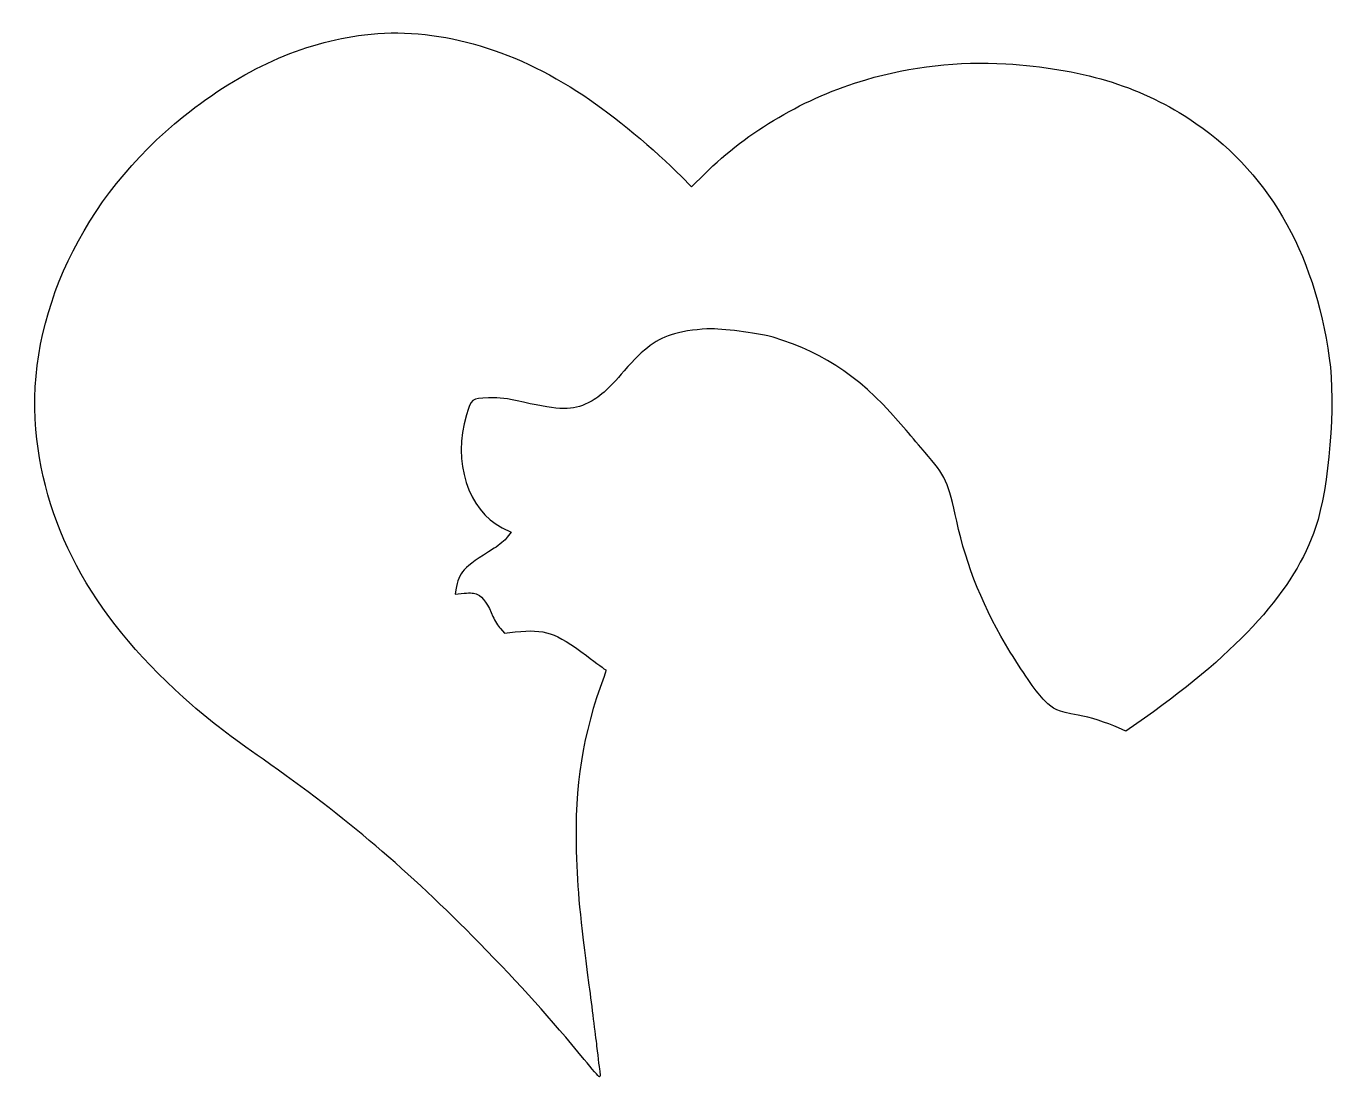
# Model space of a CAD drawing. Header units: centimetres. Extents: x -17.9 to 17.7, y -14.2 to 14.4.
import ezdxf

# ---------------------------------------------------------------- set-up
doc = ezdxf.new("R2010")
doc.units = ezdxf.units.CM
doc.header["$MEASUREMENT"] = 0
doc.layers.add('Layer 1', color=7, linetype='Continuous')

msp = doc.modelspace()

# ---------------------------------------------------------------- linework, layer by layer
at = {"layer": 'Layer 1'}
msp.add_open_spline([(-8.67833, 14.12875), (-10.3505, 13.92767), (-12.00502, 13.18331), (-13.58194, 11.92036), (-13.58194, 11.92036), (-16.34419, 9.71197), (-17.87172, 6.48053), (-17.60713, 3.40431), (-17.60713, 3.40431), (-17.36724, 0.63853), (-15.97377, -1.8168), (-13.35616, -4.08869), (-13.35616, -4.08869), (-12.8411, -4.53672), (-12.32958, -4.92477), (-11.42999, -5.55625), (-11.42999, -5.55625), (-9.15457, -7.15786), (-7.50005, -8.56192), (-5.55271, -10.54805), (-5.55271, -10.54805), (-4.4344, -11.68752), (-3.60538, -12.6118), (-2.70227, -13.71247), (-2.70227, -13.71247), (-2.4906, -13.97), (-2.30363, -14.18166), (-2.28599, -14.18166), (-2.28599, -14.18166), (-2.26835, -14.18166), (-2.26482, -14.12874), (-2.27541, -14.06524), (-2.27541, -14.06524), (-2.28599, -14.00527), (-2.3248, -13.68071), (-2.3636, -13.35263), (-2.3636, -13.35263), (-2.40241, -13.02102), (-2.49766, -12.27666), (-2.57174, -11.69457), (-2.57174, -11.69457), (-2.82574, -9.76488), (-2.88218, -9.17574), (-2.91746, -8.04332), (-2.91746, -8.04332), (-2.97038, -6.27238), (-2.74813, -4.87538), (-2.16252, -3.30904), (-2.16252, -3.30904), (-2.12724, -3.21732), (-2.1096, -3.13618), (-2.11666, -3.12912), (-2.11666, -3.12912), (-2.12724, -3.12206), (-2.3636, -2.94568), (-2.63877, -2.73754), (-2.63877, -2.73754), (-3.50308, -2.09548), (-3.75708, -2.01435), (-4.57552, -2.09548), (-4.57552, -2.09548), (-4.57552, -2.09548), (-4.86833, -2.12723), (-4.86833, -2.12723), (-4.86833, -2.12723), (-4.86833, -2.12723), (-4.98122, -2.00376), (-4.98122, -2.00376), (-4.98122, -2.00376), (-5.04472, -1.93673), (-5.13644, -1.78857), (-5.1823, -1.67215), (-5.1823, -1.67215), (-5.30224, -1.37229), (-5.46099, -1.14298), (-5.60211, -1.07596), (-5.60211, -1.07596), (-5.69736, -1.03363), (-5.7785, -1.02657), (-5.96547, -1.04421), (-5.96547, -1.04421), (-5.96547, -1.04421), (-6.20889, -1.0689), (-6.20889, -1.0689), (-6.20889, -1.0689), (-6.20889, -1.0689), (-6.18772, -0.94896), (-6.18772, -0.94896), (-6.18772, -0.94896), (-6.10305, -0.4586), (-6.01486, -0.36335), (-5.15055, 0.1764), (-5.15055, 0.1764), (-5.01297, 0.26459), (-4.85069, 0.39865), (-4.79424, 0.47626), (-4.79424, 0.47626), (-4.79424, 0.47626), (-4.69193, 0.61737), (-4.69193, 0.61737), (-4.69193, 0.61737), (-4.69193, 0.61737), (-4.92829, 0.73731), (-4.92829, 0.73731), (-4.92829, 0.73731), (-5.86668, 1.21003), (-6.28648, 2.52589), (-5.90548, 3.79942), (-5.90548, 3.79942), (-5.77142, 4.24039), (-5.76084, 4.24745), (-5.30223, 4.26156), (-5.30223, 4.26156), (-4.96356, 4.27214), (-4.85067, 4.25803), (-4.35326, 4.14514), (-4.35326, 4.14514), (-3.36195, 3.92289), (-3.01623, 3.91936), (-2.5929, 4.1275), (-2.5929, 4.1275), (-2.30715, 4.26508), (-2.05668, 4.48733), (-1.61218, 4.99886), (-1.61218, 4.99886), (-1.06185, 5.6268), (-0.73376, 5.87022), (-0.24693, 6.0078), (-0.24693, 6.0078), (0.01765, 6.08188), (0.44804, 6.13833), (0.75143, 6.13833), (0.75143, 6.13833), (1.17124, 6.1348), (2.11315, 6.0078), (2.43418, 5.91255), (2.43418, 5.91255), (3.88762, 5.46805), (4.91068, 4.75191), (6.05015, 3.38666), (6.05015, 3.38666), (6.20537, 3.20322), (6.43468, 2.93158), (6.56168, 2.78694), (6.56168, 2.78694), (7.11907, 2.14841), (7.20726, 1.95438), (7.42599, 0.91369), (7.42599, 0.91369), (7.67999, -0.28575), (8.17388, -1.49578), (8.87943, -2.64231), (8.87943, -2.64231), (9.29571, -3.31259), (9.5991, -3.73945), (9.81782, -3.96523), (9.81782, -3.96523), (10.05771, -4.20865), (10.1459, -4.24745), (10.72446, -4.35329), (10.72446, -4.35329), (11.04549, -4.41326), (11.49352, -4.55437), (11.82513, -4.70254), (11.82513, -4.70254), (11.82513, -4.70254), (12.02621, -4.79073), (12.02621, -4.79073), (12.02621, -4.79073), (12.02621, -4.79073), (12.53068, -4.43442), (12.53068, -4.43442), (12.53068, -4.43442), (15.13065, -2.59645), (16.61937, -0.93839), (17.18029, 0.74083), (17.18029, 0.74083), (17.55071, 1.84855), (17.73062, 4.08164), (17.55423, 5.34458), (17.55423, 5.34458), (17.14854, 8.26558), (15.85031, 10.4775), (13.73365, 11.85333), (13.73365, 11.85333), (12.36487, 12.74586), (10.79148, 13.21505), (8.75948, 13.33852), (8.75948, 13.33852), (7.47537, 13.41613), (6.18773, 13.27149), (4.95301, 12.90813), (4.95301, 12.90813), (3.31259, 12.42835), (1.74273, 11.51113), (0.57504, 10.35049), (0.57504, 10.35049), (0.57504, 10.35049), (0.21873, 9.99418), (0.21873, 9.99418), (0.21873, 9.99418), (0.21873, 9.99418), (-0.05996, 10.2764), (-0.05996, 10.2764), (-0.05996, 10.2764), (-0.7761, 11.00312), (-1.89793, 11.93446), (-2.71638, 12.47773), (-2.71638, 12.47773), (-4.69194, 13.79006), (-6.75569, 14.36156), (-8.67832, 14.12873), (-8.67832, 14.12873), (-8.67832, 14.12873), (-8.67833, 14.12875), (-8.67833, 14.12875)], degree=3, knots=[0, 0, 0, 0, 0.01818182, 0.01818182, 0.01818182, 0.01818182, 0.03636364, 0.03636364, 0.03636364, 0.03636364, 0.05454545, 0.05454545, 0.05454545, 0.05454545, 0.07272727, 0.07272727, 0.07272727, 0.07272727, 0.09090909, 0.09090909, 0.09090909, 0.09090909, 0.10909091, 0.10909091, 0.10909091, 0.10909091, 0.12727273, 0.12727273, 0.12727273, 0.12727273, 0.14545455, 0.14545455, 0.14545455, 0.14545455, 0.16363636, 0.16363636, 0.16363636, 0.16363636, 0.18181818, 0.18181818, 0.18181818, 0.18181818, 0.2, 0.2, 0.2, 0.2, 0.21818182, 0.21818182, 0.21818182, 0.21818182, 0.23636364, 0.23636364, 0.23636364, 0.23636364, 0.25454545, 0.25454545, 0.25454545, 0.25454545, 0.27272727, 0.27272727, 0.27272727, 0.27272727, 0.29090909, 0.29090909, 0.29090909, 0.29090909, 0.30909091, 0.30909091, 0.30909091, 0.30909091, 0.32727273, 0.32727273, 0.32727273, 0.32727273, 0.34545455, 0.34545455, 0.34545455, 0.34545455, 0.36363636, 0.36363636, 0.36363636, 0.36363636, 0.38181818, 0.38181818, 0.38181818, 0.38181818, 0.4, 0.4, 0.4, 0.4, 0.41818182, 0.41818182, 0.41818182, 0.41818182, 0.43636364, 0.43636364, 0.43636364, 0.43636364, 0.45454545, 0.45454545, 0.45454545, 0.45454545, 0.47272727, 0.47272727, 0.47272727, 0.47272727, 0.49090909, 0.49090909, 0.49090909, 0.49090909, 0.50909091, 0.50909091, 0.50909091, 0.50909091, 0.52727273, 0.52727273, 0.52727273, 0.52727273, 0.54545455, 0.54545455, 0.54545455, 0.54545455, 0.56363636, 0.56363636, 0.56363636, 0.56363636, 0.58181818, 0.58181818, 0.58181818, 0.58181818, 0.6, 0.6, 0.6, 0.6, 0.61818182, 0.61818182, 0.61818182, 0.61818182, 0.63636364, 0.63636364, 0.63636364, 0.63636364, 0.65454545, 0.65454545, 0.65454545, 0.65454545, 0.67272727, 0.67272727, 0.67272727, 0.67272727, 0.69090909, 0.69090909, 0.69090909, 0.69090909, 0.70909091, 0.70909091, 0.70909091, 0.70909091, 0.72727273, 0.72727273, 0.72727273, 0.72727273, 0.74545455, 0.74545455, 0.74545455, 0.74545455, 0.76363636, 0.76363636, 0.76363636, 0.76363636, 0.78181818, 0.78181818, 0.78181818, 0.78181818, 0.8, 0.8, 0.8, 0.8, 0.81818182, 0.81818182, 0.81818182, 0.81818182, 0.83636364, 0.83636364, 0.83636364, 0.83636364, 0.85454545, 0.85454545, 0.85454545, 0.85454545, 0.87272727, 0.87272727, 0.87272727, 0.87272727, 0.89090909, 0.89090909, 0.89090909, 0.89090909, 0.90909091, 0.90909091, 0.90909091, 0.90909091, 0.92727273, 0.92727273, 0.92727273, 0.92727273, 0.94545455, 0.94545455, 0.94545455, 0.94545455, 0.96363636, 0.96363636, 0.96363636, 0.96363636, 1, 1, 1, 1], dxfattribs=at)

doc.saveas('drawing.dxf')
